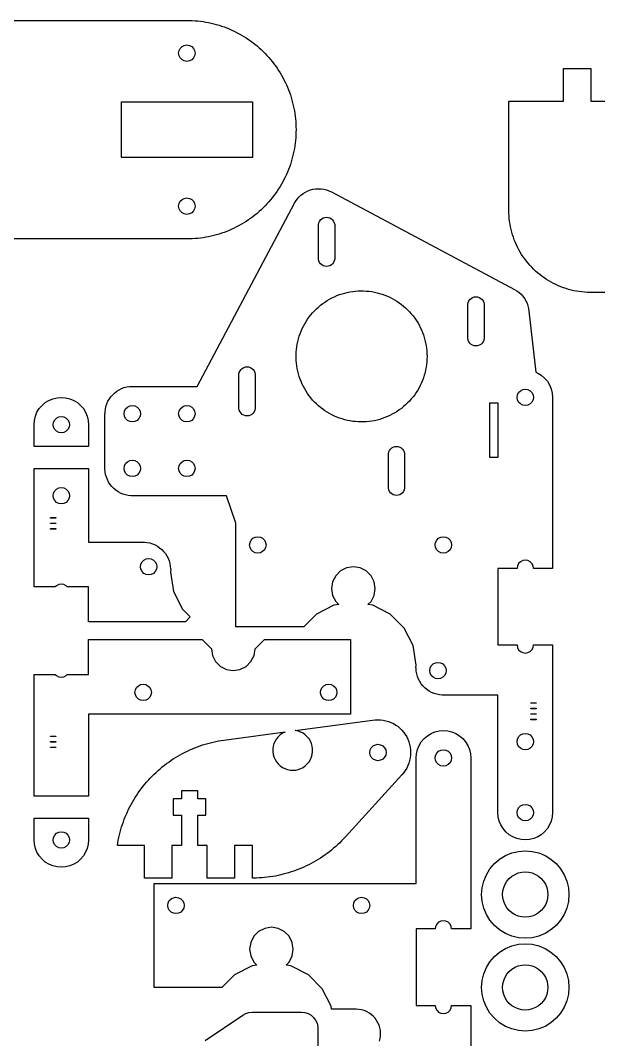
# Model space of a CAD drawing. Extents: x 0 to 1394, y 0 to 480.
# Drawn here: x 537.6 to 643.6, y 187.6 to 374.1 of the extents above; entities that cross this region are included whole.
import ezdxf

# ---------------------------------------------------------------- set-up
doc = ezdxf.new("R2010")
doc.units = 0
doc.layers.add('Layer_1', color=7, linetype='CONTINUOUS')

msp = doc.modelspace()

# ---------------------------------------------------------------- linework, layer by layer
at = {"layer": 'Layer_1', "color": 7}
for points in [[(523.141109, 374.137261), (568.141104, 374.13725), (568.640101, 374.131239), (569.13811, 374.112257), (569.636092, 374.081252), (570.132097, 374.038249), (570.628103, 373.982251), (571.122104, 373.914249), (571.614102, 373.833252), (572.104097, 373.740251), (572.591099, 373.636252), (573.076098, 373.519251), (573.558106, 373.389251), (574.036105, 373.24825), (574.511114, 373.096251), (574.981098, 372.93125), (575.448091, 372.754251), (575.910089, 372.567251), (576.367092, 372.367251), (576.819099, 372.156251), (577.265094, 371.934252), (577.706095, 371.701252), (578.141112, 371.45825), (578.57009, 371.203251), (578.992097, 370.93825), (579.407105, 370.662251), (579.816101, 370.37625), (580.217111, 370.080252), (580.611093, 369.77425), (580.997116, 369.458251), (581.375097, 369.13325), (581.744102, 368.798252), (582.106109, 368.454251), (582.458096, 368.10225), (582.802097, 367.740252), (583.137095, 367.371252), (583.462102, 366.993252), (583.778106, 366.607251), (584.084091, 366.213252), (584.380114, 365.812251), (584.66609, 365.403251), (584.942103, 364.988252), (585.20711, 364.566251), (585.462098, 364.13725), (585.705091, 363.70225), (585.938094, 363.26125), (586.16009, 362.815251), (586.371107, 362.36325), (586.57109, 361.90625), (586.75809, 361.444252), (586.9351, 360.977251), (587.100116, 360.507252), (587.252092, 360.032252), (587.39309, 359.554249), (587.52311, 359.072251), (587.640091, 358.587252), (587.74409, 358.100252), (587.837111, 357.610252), (587.918108, 357.118251), (587.986096, 356.624249), (588.042117, 356.128249), (588.085099, 355.63225), (588.116116, 355.134251), (588.135024, 354.636251), (588.141036, 354.137251), (588.135166, 353.638251), (588.1162, 353.14025), (588.085099, 352.642252), (588.042117, 352.146252), (587.986096, 351.650252), (587.918108, 351.15625), (587.837111, 350.664249), (587.74409, 350.17425), (587.640091, 349.68725), (587.52311, 349.202251), (587.39309, 348.720252), (587.252092, 348.242249), (587.100116, 347.76725), (586.9351, 347.297251), (586.75809, 346.830252), (586.57109, 346.368251), (586.371107, 345.911252), (586.16009, 345.45925), (585.938094, 345.013252), (585.705091, 344.572251), (585.462098, 344.137251), (585.20711, 343.708251), (584.942103, 343.286249), (584.66609, 342.87125), (584.380114, 342.462251), (584.084091, 342.06125), (583.778106, 341.667251), (583.462102, 341.28125), (583.137095, 340.90325), (582.802097, 340.53425), (582.458096, 340.172252), (582.106109, 339.82025), (581.744102, 339.476249), (581.375097, 339.141252), (580.997116, 338.81625), (580.611093, 338.500252), (580.217111, 338.194252), (579.816101, 337.898252), (579.407105, 337.612251), (578.992097, 337.336251), (578.57009, 337.07125), (578.141112, 336.816251), (577.706095, 336.573252), (577.265094, 336.34025), (576.819099, 336.118251), (576.367092, 335.90725), (575.910089, 335.707251), (575.448091, 335.52025), (574.981098, 335.343252), (574.511114, 335.17825), (574.036105, 335.026251), (573.558106, 334.88525), (573.076098, 334.75525), (572.591099, 334.638252), (572.104097, 334.53425), (571.614102, 334.44125), (571.122104, 334.360252), (570.628103, 334.29225), (570.132097, 334.236252), (569.636092, 334.19325), (569.13811, 334.16225), (568.640101, 334.143257), (568.141104, 334.13724), (523.141109, 334.137251)], [(566.641093, 368.137251), (566.714104, 368.60125), (566.927097, 369.019252), (567.259103, 369.35125), (567.677102, 369.564251), (568.141104, 369.637251), (568.605106, 369.564251), (569.023105, 369.35125), (569.355111, 369.019252), (569.568104, 368.60125), (569.641115, 368.137251), (569.568104, 367.673252), (569.355111, 367.25525), (569.023105, 366.923249), (568.605106, 366.710251), (568.141104, 366.637251), (567.677102, 366.710251), (567.259103, 366.923249), (566.927097, 367.25525), (566.714104, 367.673252), (566.641093, 368.137251)], [(627.141099, 339.337252), (627.141099, 359.337252), (637.141107, 359.337252), (637.141107, 365.337251), (642.141097, 365.337251), (642.141097, 359.337252), (650.641094, 359.337252)], [(556.1411, 349.039251), (556.1411, 359.23025), (580.141108, 359.23025), (580.141108, 349.039251), (556.1411, 349.039251)], [(553.141106, 292.137251), (553.141106, 302.13725), (553.146186, 302.13725), (553.155132, 302.511251), (553.217108, 303.00525), (553.328106, 303.491251), (553.48711, 303.96425), (553.692116, 304.418252), (553.941093, 304.85025), (554.232092, 305.254251), (554.562095, 305.628252), (554.927093, 305.967251), (555.324095, 306.26825), (555.750109, 306.52825), (556.199096, 306.744251), (556.667106, 306.91525), (557.150101, 307.038251), (557.643115, 307.112252), (558.141096, 307.137257), (570.035097, 307.137252), (587.870102, 340.680252), (588.058091, 341.004251), (588.345111, 341.41125), (588.671106, 341.78825), (589.033112, 342.131252), (589.42811, 342.43625), (589.850089, 342.700252), (590.297101, 342.920249), (590.764094, 343.096252), (591.245113, 343.224251), (591.737111, 343.30325), (592.235092, 343.332252), (592.733102, 343.312242), (593.227104, 343.244252), (593.711115, 343.126252), (594.181099, 342.95925), (594.63209, 342.748252), (628.184108, 324.908251), (628.612098, 324.652251), (629.013107, 324.355251), (629.382113, 324.020251), (629.715107, 323.64925), (630.010114, 323.248251), (630.264114, 322.818252), (630.473099, 322.366251), (630.636111, 321.89525), (630.752104, 321.410251), (630.819104, 320.917251), (632.072114, 309.732251), (632.411091, 309.592252), (633.080099, 309.182251), (633.677112, 308.673252), (634.186099, 308.07625), (634.596112, 307.407251), (634.896114, 306.68225), (635.079107, 305.919251), (635.141111, 305.13725), (635.141111, 273.83725), (631.641104, 273.83725), (631.568093, 274.301252), (631.3551, 274.719251), (631.023094, 275.051252), (630.605094, 275.264251), (630.141093, 275.33725), (629.677091, 275.264251), (629.259092, 275.051252), (628.927114, 274.719251), (628.714093, 274.301252), (628.64111, 273.83725), (625.141103, 273.83725), (625.141103, 259.83725), (628.64111, 259.83725), (628.714093, 259.373251), (628.927114, 258.955252), (629.259092, 258.623252), (629.677091, 258.41025), (630.141093, 258.33725), (630.605094, 258.41025), (631.023094, 258.623252), (631.3551, 258.955252), (631.568093, 259.373251), (631.641104, 259.83725), (635.141111, 259.83725), (635.141111, 229.137252), (635.079107, 228.355251), (634.896114, 227.592252), (634.596112, 226.867252), (634.186099, 226.198252), (633.677112, 225.601251), (633.080099, 225.092252), (632.411091, 224.68225), (631.68609, 224.382251), (630.923102, 224.19925), (630.141093, 224.137251), (629.359112, 224.19925), (628.596096, 224.382251), (627.871095, 224.68225), (627.202115, 225.092252), (626.605102, 225.601251), (626.096115, 226.198252), (625.686102, 226.867252), (625.3861, 227.592252), (625.203107, 228.355251), (625.141103, 229.137252), (625.141103, 250.637252), (615.141095, 250.637252), (615.141095, 250.643263), (614.89209, 250.643252), (614.396113, 250.69325), (613.907106, 250.792251), (613.43111, 250.939252), (612.972104, 251.13225), (612.534095, 251.371252), (612.122107, 251.651251), (611.740091, 251.97225), (611.392111, 252.32925), (611.081102, 252.718251), (610.8111, 253.137249), (610.583093, 253.58125), (610.401116, 254.045252), (610.266101, 254.52425), (610.180108, 255.015252), (610.143108, 255.512251), (610.146213, 255.63725)], [(566.641093, 340.13725), (566.714104, 340.601252), (566.927097, 341.019251), (567.259103, 341.351252), (567.677102, 341.564251), (568.141104, 341.63725), (568.605106, 341.564251), (569.023105, 341.351252), (569.355111, 341.019251), (569.568104, 340.601252), (569.641115, 340.13725), (569.568104, 339.673252), (569.355111, 339.25525), (569.023105, 338.923252), (568.605106, 338.71025), (568.141104, 338.637251), (567.677102, 338.71025), (567.259103, 338.923252), (566.927097, 339.25525), (566.714104, 339.673252), (566.641093, 340.13725)], [(592.241104, 336.756251), (592.3061, 337.064251), (592.4331, 337.349251), (592.617108, 337.60425), (592.850111, 337.814251), (593.122117, 337.96925), (593.420115, 338.067252), (593.732112, 338.09925), (594.044109, 338.067252), (594.342107, 337.970249), (594.614113, 337.814251), (594.847116, 337.60425), (595.031096, 337.35025), (595.159112, 337.063249), (595.224108, 336.75725), (595.224108, 336.443249)], [(627.149114, 338.838252), (627.141212, 339.337252)], [(642.016101, 324.33825), (641.518092, 324.350245), (641.02011, 324.379251), (640.523117, 324.424252), (640.029115, 324.48625), (639.536101, 324.56525), (639.047095, 324.660252), (638.561108, 324.77125), (638.078113, 324.89825), (637.601101, 325.041252), (637.128097, 325.199251), (636.661104, 325.374251), (636.200094, 325.564252), (635.745095, 325.769249), (635.298111, 325.98925), (634.858099, 326.224251), (634.426101, 326.47325), (634.003106, 326.737252), (633.588099, 327.01425), (633.184098, 327.305249), (632.789099, 327.61025), (632.404092, 327.92725), (632.030091, 328.25725), (631.667097, 328.59925), (631.316097, 328.953252), (630.977092, 329.319249), (630.650109, 329.695251), (630.336108, 330.082251), (630.03509, 330.480249), (629.747111, 330.887251), (629.473101, 331.304251), (629.21309, 331.729249), (628.968093, 332.163251), (628.737094, 332.60525), (628.520093, 333.054252), (628.319094, 333.510252), (628.13311, 333.973252), (627.962112, 334.442252), (627.807115, 334.916249), (627.668092, 335.395251), (627.5451, 335.878252), (627.43811, 336.365252), (627.348109, 336.855252), (627.273094, 337.348251), (627.216114, 337.843252), (627.174091, 338.340251), (627.148973, 338.838252)], [(592.240116, 330.442251), (592.240116, 336.443249), (592.240116, 336.756251)], [(595.225096, 336.443249), (595.225096, 330.756252)], [(595.224108, 330.756252), (595.224108, 330.44325), (595.159112, 330.13525), (595.031096, 329.85025), (594.847116, 329.595251), (594.614113, 329.38525), (594.342107, 329.230251), (594.044109, 329.132252), (593.7331, 329.100251), (593.420115, 329.132252), (593.122117, 329.229252), (592.850111, 329.38525), (592.617108, 329.595251), (592.4331, 329.849251), (592.305112, 330.136252), (592.240116, 330.442251)], [(588.144112, 312.88425), (588.16415, 313.38325), (588.2051, 313.880252), (588.267104, 314.376252), (588.351094, 314.86825), (588.454105, 315.356251), (588.57611, 315.840251), (588.720099, 316.31925), (588.883111, 316.790251), (589.066104, 317.255251), (589.267102, 317.712251), (589.488111, 318.16025), (589.727096, 318.598251), (589.984116, 319.026252), (590.258098, 319.444251), (590.550113, 319.849252), (590.858102, 320.24125), (591.183109, 320.621251), (591.522114, 320.987251), (591.87811, 321.33825), (592.247115, 321.67425), (592.629103, 321.99525), (593.025089, 322.30025), (593.433098, 322.58725), (593.853101, 322.857252), (594.283094, 323.11025), (594.724095, 323.345251), (595.174098, 323.56125), (595.633104, 323.758252), (596.09911, 323.93625), (596.573102, 324.094252), (597.053106, 324.233252), (597.538104, 324.351252), (598.027111, 324.449251), (598.520097, 324.527251), (599.016102, 324.584252), (599.515099, 324.621251), (600.013109, 324.636265), (600.513094, 324.632244), (601.012091, 324.605241), (601.508096, 324.55925), (602.003114, 324.491251), (602.495112, 324.404251), (602.982115, 324.29625), (603.464094, 324.168251), (603.941106, 324.019251), (604.412106, 323.852252), (604.875092, 323.663251), (605.329103, 323.45825), (605.775099, 323.232252), (606.211104, 322.98925), (606.635114, 322.727249), (607.050094, 322.449252), (607.452091, 322.15225), (607.842094, 321.84025), (608.218099, 321.512252), (608.580105, 321.16925), (608.927098, 320.810252), (609.260092, 320.43725), (609.576096, 320.051252), (609.877114, 319.652252), (610.160098, 319.241252), (610.426093, 318.819251), (610.675097, 318.386251), (610.904092, 317.942251), (611.116098, 317.490252), (611.308094, 317.029251), (611.482112, 316.56125), (611.634117, 316.08625), (611.768116, 315.60525), (611.881089, 315.11925), (611.975098, 314.627252), (612.047092, 314.134252), (612.099106, 313.63725), (612.130094, 313.139252), (612.141101, 312.640252), (612.131223, 312.141252)], [(619.612116, 321.88925), (619.612116, 322.20325), (619.677111, 322.510252), (619.805099, 322.795251), (619.989108, 323.05025), (620.222111, 323.260252), (620.494116, 323.41625), (620.791099, 323.51325), (621.103096, 323.54625), (621.415092, 323.51325), (621.714107, 323.41625), (621.985096, 323.260252), (622.219115, 323.05025), (622.402108, 322.79625), (622.531112, 322.50925), (622.595092, 322.20325), (622.595092, 321.88925)], [(738.765096, 102.44225), (739.244112, 102.563239), (739.657116, 102.833241), (739.96011, 103.223243), (740.121089, 103.690237), (740.121089, 103.937237), (740.141127, 103.937237), (740.141099, 324.337251), (642.141097, 324.337251), (642.141097, 324.339227), (642.016101, 324.338123)], [(619.6111, 316.203251), (619.6111, 321.88925)], [(622.596108, 321.88925), (622.596108, 316.203251)], [(622.595092, 316.203251), (622.595092, 315.889251), (622.530096, 315.582252), (622.402108, 315.296251), (622.218099, 315.042251), (621.985096, 314.832252), (621.713091, 314.676251), (621.416108, 314.578252), (621.104112, 314.546251), (620.792115, 314.578252), (620.4931, 314.676251), (620.222111, 314.832252), (619.988092, 315.042251), (619.805099, 315.296251), (619.676095, 315.582252), (619.612116, 315.889251), (619.612116, 316.203251)], [(588.143096, 312.38525), (588.143096, 312.88425)], [(612.13111, 312.141252), (612.100094, 311.642252), (612.048108, 311.146252), (611.975098, 310.65225), (611.883093, 310.161251), (611.770091, 309.675251), (611.636092, 309.193252), (611.4831, 308.719251), (611.311113, 308.250251), (611.118102, 307.78925), (610.907112, 307.336252), (610.677101, 306.893251), (610.429112, 306.460251), (610.16309, 306.03825), (609.880106, 305.626251), (609.580103, 305.227251), (609.264099, 304.84125), (608.931105, 304.468251), (608.584113, 304.110252), (608.222106, 303.766251), (607.846102, 303.43725), (607.457115, 303.125251), (607.055089, 302.829251), (606.641098, 302.550251), (606.215111, 302.28825), (605.780094, 302.044252), (605.334098, 301.819251), (604.880116, 301.612252), (604.416114, 301.42425), (603.947117, 301.256251), (603.470105, 301.108251), (602.98711, 300.97925), (602.500107, 300.871252), (602.009097, 300.784252), (601.514108, 300.71625), (601.017114, 300.669252), (600.518117, 300.643259), (600.019092, 300.638255), (599.520095, 300.653238), (599.022114, 300.68925), (598.526108, 300.747249), (598.032106, 300.824251), (597.5431, 300.921251), (597.058101, 301.04025), (596.578097, 301.178251), (596.104105, 301.33625), (595.6381, 301.51425), (595.179094, 301.710251), (594.72909, 301.927252), (594.28809, 302.16225), (593.857108, 302.414251), (593.438093, 302.684251), (593.030112, 302.971251), (592.63311, 303.276251), (592.251094, 303.596252), (591.881101, 303.932251), (591.52711, 304.283251), (591.187117, 304.649251), (590.86211, 305.02825), (590.553104, 305.42125), (590.261089, 305.82625), (589.986092, 306.243251), (589.7291, 306.671252), (589.490114, 307.109249), (589.270094, 307.557252), (589.067092, 308.014251), (588.885115, 308.47825), (588.721115, 308.95025), (588.578113, 309.42825), (588.454105, 309.91125), (588.351094, 310.400251), (588.268092, 310.893251), (588.206116, 311.388252), (588.164093, 311.88625), (588.143209, 312.38525)], [(577.687101, 309.07125), (577.687101, 309.38525), (577.752097, 309.692252), (577.880113, 309.97825), (578.064094, 310.23225), (578.297096, 310.442252), (578.569102, 310.59825), (578.866113, 310.696252), (579.17811, 310.72825), (579.490106, 310.696252), (579.789092, 310.59825), (580.06011, 310.442252), (580.294101, 310.23225), (580.477094, 309.97825), (580.606098, 309.692252), (580.670106, 309.38525), (580.670106, 309.07125)], [(577.686114, 303.385251), (577.686114, 309.07125)], [(580.671093, 309.07125), (580.671093, 303.385251)], [(628.64111, 305.13725), (628.714093, 305.601251), (628.927114, 306.019251), (629.259092, 306.351251), (629.677091, 306.56425), (630.141093, 306.63725), (630.605094, 306.56425), (631.023094, 306.351251), (631.3551, 306.019251), (631.568093, 305.601251), (631.641104, 305.13725), (631.568093, 304.673251), (631.3551, 304.255252), (631.023094, 303.923251), (630.605094, 303.71025), (630.141093, 303.63725), (629.677091, 303.71025), (629.259092, 303.923251), (628.927114, 304.255252), (628.714093, 304.673251), (628.64111, 305.13725)], [(540.141104, 296.137251), (540.141104, 300.137251), (540.203108, 300.91925), (540.386101, 301.682252), (540.686103, 302.407249), (541.096115, 303.076252), (541.605103, 303.67325), (542.202116, 304.182249), (542.871096, 304.592251), (543.596096, 304.89225), (544.359112, 305.075251), (545.141094, 305.13725), (545.923103, 305.075251), (546.686091, 304.89225), (547.411092, 304.592251), (548.080099, 304.182249), (548.677112, 303.67325), (549.1861, 303.076252), (549.596112, 302.407249), (549.896115, 301.682252), (550.079108, 300.91925), (550.141112, 300.137251), (550.141112, 296.137251), (540.141104, 296.137251)], [(623.641092, 294.137252), (623.641092, 304.137252), (625.141103, 304.137252), (625.141103, 294.137252), (623.641092, 294.137252)], [(556.641113, 302.13725), (556.714096, 302.601252), (556.927117, 303.019251), (557.259095, 303.351252), (557.677094, 303.56425), (558.141096, 303.63725), (558.605097, 303.56425), (559.023097, 303.351252), (559.355103, 303.019251), (559.568096, 302.601252), (559.641107, 302.13725), (559.568096, 301.673252), (559.355103, 301.255252), (559.023097, 300.923252), (558.605097, 300.71025), (558.141096, 300.63725), (557.677094, 300.71025), (557.259095, 300.923252), (556.927117, 301.255252), (556.714096, 301.673252), (556.641113, 302.13725)], [(566.641093, 302.13725), (566.714104, 302.601252), (566.927097, 303.019251), (567.259103, 303.351252), (567.677102, 303.56425), (568.141104, 303.63725), (568.605106, 303.56425), (569.023105, 303.351252), (569.355111, 303.019251), (569.568104, 302.601252), (569.641115, 302.13725), (569.568104, 301.673252), (569.355111, 301.255252), (569.023105, 300.923252), (568.605106, 300.71025), (568.141104, 300.63725), (567.677102, 300.71025), (567.259103, 300.923252), (566.927097, 301.255252), (566.714104, 301.673252), (566.641093, 302.13725)], [(580.670106, 303.385251), (580.670106, 303.071251), (580.60511, 302.764252), (580.477094, 302.47925), (580.293113, 302.224251), (580.06011, 302.014252), (579.788105, 301.858251), (579.491094, 301.761251), (579.179097, 301.728251), (578.867101, 301.761251), (578.568114, 301.858251), (578.297096, 302.014252), (578.063106, 302.224251), (577.880113, 302.478251), (577.751109, 302.765251), (577.687101, 303.071251), (577.687101, 303.385251)], [(543.641111, 300.137251), (543.714093, 300.60125), (543.927115, 301.019252), (544.259093, 301.35125), (544.677092, 301.564252), (545.141094, 301.637251), (545.605095, 301.564252), (546.023094, 301.35125), (546.355101, 301.019252), (546.568094, 300.60125), (546.641105, 300.137251), (546.568094, 299.67325), (546.355101, 299.255251), (546.023094, 298.92325), (545.605095, 298.710251), (545.141094, 298.637252), (544.677092, 298.710251), (544.259093, 298.92325), (543.927115, 299.255251), (543.714093, 299.67325), (543.641111, 300.137251)], [(605.058113, 294.518252), (605.058113, 294.831251), (605.123109, 295.139251), (605.251097, 295.42425), (605.435106, 295.679249), (605.668108, 295.889251), (605.940114, 296.04425), (606.238112, 296.142252), (606.549093, 296.17425), (606.862106, 296.142252), (607.160104, 296.045252), (607.43211, 295.889251), (607.665113, 295.679249), (607.849093, 295.425249), (607.977109, 295.138252), (608.042105, 294.83225), (608.042105, 288.831251), (608.042105, 288.51825)], [(556.641113, 292.137251), (556.714096, 292.601252), (556.927117, 293.019251), (557.259095, 293.351252), (557.677094, 293.564251), (558.141096, 293.63725), (558.605097, 293.564251), (559.023097, 293.351252), (559.355103, 293.019251), (559.568096, 292.601252), (559.641107, 292.137251), (559.568096, 291.673252), (559.355103, 291.25525), (559.023097, 290.923252), (558.605097, 290.71025), (558.141096, 290.637251), (557.677094, 290.71025), (557.259095, 290.923252), (556.927117, 291.25525), (556.714096, 291.673252), (556.641113, 292.137251)], [(566.641093, 292.137251), (566.714104, 292.601252), (566.927097, 293.019251), (567.259103, 293.351252), (567.677102, 293.564251), (568.141104, 293.63725), (568.605106, 293.564251), (569.023105, 293.351252), (569.355111, 293.019251), (569.568104, 292.601252), (569.641115, 292.137251), (569.568104, 291.673252), (569.355111, 291.25525), (569.023105, 290.923252), (568.605106, 290.71025), (568.141104, 290.637251), (567.677102, 290.71025), (567.259103, 290.923252), (566.927097, 291.25525), (566.714104, 291.673252), (566.641093, 292.137251)], [(605.057097, 288.831251), (605.057097, 294.518252)], [(540.141104, 270.437252), (540.141104, 292.137251), (550.141112, 292.137251), (550.141112, 278.637252), (560.141092, 278.637252), (560.141092, 278.631241), (560.390096, 278.631252), (560.886102, 278.581251), (561.375108, 278.48225), (561.851104, 278.335252), (562.310111, 278.142251), (562.748091, 277.903251), (563.160108, 277.62325), (563.542095, 277.302251), (563.890104, 276.945251), (564.201112, 276.55625), (564.471114, 276.137251), (564.699094, 275.693251), (564.881099, 275.229252), (565.016114, 274.750251), (565.102107, 274.259252), (565.139106, 273.76225), (565.136002, 273.637251)], [(553.146101, 292.137251), (553.141021, 292.137251)], [(610.1461, 255.63725), (610.062111, 255.63725), (610.141105, 256.137252), (609.5781, 259.691251), (607.945105, 262.89725), (605.401098, 265.441249), (602.19511, 267.074252), (601.30611, 267.21525), (601.877102, 267.786251), (602.445102, 268.901251), (602.641106, 270.137252), (602.445102, 271.37325), (601.877102, 272.488251), (600.992109, 273.373252), (599.877106, 273.941252), (598.641114, 274.13725), (597.405093, 273.941252), (596.29009, 273.373252), (595.405097, 272.488251), (594.837097, 271.37325), (594.641093, 270.137252), (594.837097, 268.901251), (595.405097, 267.786251), (595.976089, 267.21525), (595.087089, 267.074252), (591.881101, 265.441249), (589.577095, 263.137252), (577.141114, 263.137252), (577.141114, 282.137251), (575.375109, 287.137252), (558.141096, 287.137252), (558.141096, 287.143263), (557.892091, 287.143252), (557.396114, 287.193251), (556.907107, 287.292251), (556.431111, 287.439252), (555.972105, 287.63225), (555.534096, 287.87125), (555.122108, 288.151251), (554.740092, 288.472251), (554.392112, 288.82925), (554.081103, 289.218251), (553.811101, 289.63725), (553.583094, 290.08125), (553.401117, 290.545252), (553.266102, 291.024251), (553.180109, 291.51525), (553.14311, 292.012251), (553.146214, 292.137251)], [(543.641111, 287.137252), (543.714093, 287.601251), (543.927115, 288.01925), (544.259093, 288.351251), (544.677092, 288.564252), (545.141094, 288.637252), (545.605095, 288.564252), (546.023094, 288.351251), (546.355101, 288.01925), (546.568094, 287.601251), (546.641105, 287.137252), (546.568094, 286.67325), (546.355101, 286.255251), (546.023094, 285.923251), (545.605095, 285.710252), (545.141094, 285.637252), (544.677092, 285.710252), (544.259093, 285.923251), (543.927115, 286.255251), (543.714093, 286.67325), (543.641111, 287.137252)], [(608.041089, 288.51825), (607.976093, 288.21025), (607.849093, 287.92525), (607.665113, 287.670251), (607.43211, 287.46025), (607.160104, 287.30525), (606.862106, 287.207252), (606.550109, 287.17525), (606.238112, 287.207252), (605.940114, 287.304251), (605.668108, 287.46025), (605.435106, 287.670251), (605.251097, 287.924251), (605.123109, 288.211252), (605.058113, 288.517251), (605.058113, 288.831251)], [(543.141098, 283.037252), (543.141098, 283.137252), (544.141096, 283.137252), (544.141096, 283.037252), (543.141098, 283.037252)], [(543.141098, 282.037251), (543.141098, 282.137251), (544.141096, 282.137251), (544.141096, 282.037251), (543.141098, 282.037251)], [(543.141098, 281.03725), (543.141098, 281.13725), (544.141096, 281.13725), (544.141096, 281.03725), (543.141098, 281.03725)], [(579.641095, 278.13725), (579.714106, 278.601252), (579.927099, 279.019251), (580.259105, 279.351252), (580.677105, 279.564251), (581.141106, 279.63725), (581.605108, 279.564251), (582.023107, 279.351252), (582.355113, 279.019251), (582.568106, 278.601252), (582.641089, 278.13725), (582.568106, 277.673252), (582.355113, 277.255249), (582.023107, 276.923252), (581.605108, 276.71025), (581.141106, 276.63725), (580.677105, 276.71025), (580.259105, 276.923252), (579.927099, 277.255249), (579.714106, 277.673252), (579.641095, 278.13725)], [(613.641112, 278.13725), (613.714094, 278.601252), (613.927116, 279.019251), (614.259094, 279.351252), (614.677093, 279.564251), (615.141095, 279.63725), (615.605096, 279.564251), (616.023096, 279.351252), (616.355102, 279.019251), (616.568095, 278.601252), (616.641106, 278.13725), (616.568095, 277.673252), (616.355102, 277.255249), (616.023096, 276.923252), (615.605096, 276.71025), (615.141095, 276.63725), (614.677093, 276.71025), (614.259094, 276.923252), (613.927116, 277.255249), (613.714094, 277.673252), (613.641112, 278.13725)], [(559.641107, 274.13725), (559.71409, 274.601251), (559.927111, 275.019251), (560.259117, 275.351251), (560.677116, 275.56425), (561.14109, 275.63725), (561.605091, 275.56425), (562.023091, 275.351251), (562.355097, 275.019251), (562.56809, 274.601251), (562.641101, 274.13725), (562.56809, 273.673251), (562.355097, 273.255252), (562.023091, 272.923251), (561.605091, 272.71025), (561.14109, 272.63725), (560.677116, 272.71025), (560.259117, 272.923251), (559.927111, 273.255252), (559.71409, 273.673251), (559.641107, 274.13725)], [(565.136115, 273.637251), (565.220104, 273.637251), (565.14111, 273.137252), (565.704115, 269.58325), (567.337109, 266.377251), (568.770093, 264.94425), (567.863115, 264.03725), (550.141112, 264.03725), (550.141112, 270.437252), (546.237104, 270.437252), (546.023094, 270.651252), (545.605095, 270.864251), (545.141094, 270.937251), (544.677092, 270.864251), (544.259093, 270.651252), (544.045112, 270.437252), (540.141104, 270.437252)], [(540.141104, 232.137252), (540.141104, 254.43725), (544.045112, 254.43725), (544.259093, 254.223252), (544.677092, 254.01025), (545.141094, 253.937251), (545.605095, 254.01025), (546.023094, 254.223252), (546.237104, 254.43725), (550.141112, 254.43725), (550.141112, 260.837251), (570.941115, 260.837251), (572.641109, 259.137252), (572.837112, 257.901251), (573.405113, 256.78625), (574.290105, 255.901252), (575.405109, 255.333252), (576.641101, 255.137251), (577.877093, 255.333252), (578.992097, 255.901252), (579.877089, 256.78625), (580.44509, 257.901251), (580.641093, 259.137252), (582.341115, 260.837251), (598.1411, 260.837251), (598.1411, 247.13725), (550.141112, 247.13725), (550.141112, 232.137252), (540.141104, 232.137252)], [(612.641114, 255.137251), (612.714096, 255.60125), (612.92709, 256.019252), (613.259096, 256.35125), (613.677095, 256.564251), (614.141097, 256.637251), (614.605098, 256.564251), (615.023098, 256.35125), (615.355104, 256.019252), (615.568097, 255.60125), (615.641108, 255.137251), (615.568097, 254.67325), (615.355104, 254.25525), (615.023098, 253.92325), (614.605098, 253.710251), (614.141097, 253.637251), (613.677095, 253.710251), (613.259096, 253.92325), (612.92709, 254.25525), (612.714096, 254.67325), (612.641114, 255.137251)], [(558.641109, 251.137251), (558.714092, 251.601252), (558.927113, 252.019252), (559.259091, 252.351252), (559.67709, 252.564251), (560.141092, 252.63725), (560.605093, 252.564251), (561.023093, 252.351252), (561.355099, 252.019252), (561.568092, 251.601252), (561.641103, 251.137251), (561.568092, 250.673252), (561.355099, 250.25525), (561.023093, 249.923252), (560.605093, 249.71025), (560.141092, 249.637251), (559.67709, 249.71025), (559.259091, 249.923252), (558.927113, 250.25525), (558.714092, 250.673252), (558.641109, 251.137251)], [(592.641097, 251.137251), (592.714108, 251.601252), (592.927101, 252.019252), (593.259108, 252.351252), (593.677107, 252.564251), (594.141108, 252.63725), (594.60511, 252.564251), (595.023109, 252.351252), (595.355116, 252.019252), (595.568109, 251.601252), (595.641091, 251.137251), (595.568109, 250.673252), (595.355116, 250.25525), (595.023109, 249.923252), (594.60511, 249.71025), (594.141108, 249.637251), (593.677107, 249.71025), (593.259108, 249.923252), (592.927101, 250.25525), (592.714108, 250.673252), (592.641097, 251.137251)], [(631.141091, 249.137252), (631.141091, 249.237252), (632.141117, 249.237252), (632.141117, 249.137252), (631.141091, 249.137252)], [(631.141091, 248.137251), (631.141091, 248.237251), (632.141117, 248.237251), (632.141117, 248.137251), (631.141091, 248.137251)], [(631.141091, 247.13725), (631.141091, 247.23725), (632.141117, 247.23725), (632.141117, 247.13725), (631.141091, 247.13725)], [(555.4091, 223.13725), (555.48609, 223.604252), (555.577107, 224.094252), (555.679102, 224.581252), (555.791116, 225.067252), (555.914108, 225.55025), (556.047092, 226.030251), (556.19111, 226.507252), (556.34509, 226.981252), (556.509089, 227.451251), (556.684095, 227.91825), (556.868104, 228.381252), (557.062104, 228.84025), (557.26711, 229.29425), (557.481091, 229.74425), (557.705091, 230.190252), (557.938093, 230.63025), (558.181115, 231.065251), (558.433111, 231.49525), (558.695098, 231.919252), (558.9651, 232.337252), (559.245093, 232.75025), (559.534116, 233.156252), (559.831099, 233.556251), (560.137112, 233.949251), (560.451113, 234.336251), (560.774116, 234.716249), (561.10409, 235.089251), (561.443096, 235.454252), (561.790116, 235.812251), (562.144108, 236.163251), (562.506114, 236.50525), (562.875091, 236.840251), (563.251096, 237.167251), (563.6341, 237.48525), (564.024103, 237.795252), (564.421105, 238.097252), (564.82409, 238.390252), (565.234102, 238.67425), (565.64911, 238.94925), (566.070101, 239.21525), (566.497103, 239.47225), (566.930117, 239.72025), (567.368097, 239.958251), (567.810114, 240.186252), (568.258113, 240.405251), (568.710092, 240.61525), (569.167095, 240.81425), (569.628105, 241.003252), (570.093094, 241.18325), (570.561103, 241.352251), (571.034108, 241.511252), (571.509116, 241.660251), (571.988103, 241.799251), (572.469095, 241.92725), (572.954094, 242.044251), (573.440108, 242.152252), (573.929115, 242.24825), (574.420097, 242.334251), (574.913111, 242.409252), (586.175104, 243.916251), (586.087107, 243.885252), (585.645091, 243.656251), (585.238098, 243.368251), (584.8731, 243.02825), (584.5591, 242.642252), (584.300104, 242.216251), (584.102097, 241.759252), (583.96711, 241.28025), (583.900111, 240.786251), (583.900111, 240.28825), (583.96711, 239.794251), (584.102097, 239.31525), (584.300104, 238.85825), (584.5591, 238.43225), (584.8731, 238.046252), (585.238098, 237.70625), (585.645091, 237.418251), (586.087107, 237.18925), (586.556104, 237.022251), (587.044094, 236.921252), (587.541116, 236.887252), (588.038109, 236.921252), (588.5261, 237.022251), (588.995097, 237.18925), (589.437113, 237.418251), (589.844106, 237.70625), (590.209104, 238.046252), (590.523104, 238.43225), (590.7821, 238.85825), (590.980107, 239.31525), (591.115094, 239.794251), (591.182093, 240.28825), (591.182093, 240.786251), (591.115094, 241.28025), (590.980107, 241.759252), (590.7821, 242.216251), (590.523104, 242.642252), (590.209104, 243.02825), (589.844106, 243.368251), (589.437113, 243.656251), (588.995097, 243.885252), (588.5261, 244.052251), (588.038109, 244.15325), (587.975089, 244.157257), (602.153115, 246.05525), (602.646101, 246.117251), (603.14109, 246.137261), (603.636108, 246.117243), (604.129094, 246.05525), (604.614093, 245.953252), (605.089101, 245.812251), (605.551099, 245.632252), (605.997095, 245.41425), (606.423109, 245.16025), (606.826094, 244.87225), (607.20509, 244.551251), (607.555102, 244.20125), (607.876102, 243.822251), (608.16411, 243.419252), (608.41811, 242.993251), (608.636098, 242.54725), (608.8161, 242.085252), (608.957098, 241.61025), (609.059093, 241.125251), (609.121097, 240.632251), (609.141135, 240.13725), (609.121069, 239.642252), (609.059093, 239.149252), (608.957098, 238.66425), (608.8161, 238.189251), (608.636098, 237.72725), (608.41811, 237.281252), (608.16411, 236.855251), (607.876102, 236.452252), (607.555102, 236.07325), (597.178102, 224.68525), (596.839096, 224.320252), (596.492104, 223.962251), (596.138113, 223.611251), (595.776106, 223.269251), (595.407101, 222.934251), (595.031096, 222.607251), (594.648092, 222.289251), (594.25809, 221.97925), (593.861116, 221.67725), (593.458102, 221.384252), (593.04809, 221.100252), (592.63311, 220.825252), (592.212091, 220.559252), (591.785089, 220.302252), (591.352104, 220.054252), (590.914095, 219.816251), (590.472107, 219.588252), (590.024107, 219.369251), (589.5721, 219.159252), (589.115098, 218.960251), (588.654116, 218.77125), (588.189098, 218.591251), (587.721089, 218.422251), (587.248113, 218.26325), (586.773105, 218.114251), (586.294117, 217.975251), (585.813098, 217.847251), (585.328099, 217.730251), (584.842112, 217.62225), (584.353106, 217.526252), (583.862095, 217.44025), (583.36911, 217.36525), (582.875108, 217.300251), (582.38009, 217.246251), (581.883097, 217.203251), (581.386103, 217.17125), (580.888094, 217.149237), (580.390113, 217.138244), (580.141108, 217.137121)], [(631.141091, 246.137252), (631.141091, 246.237252), (632.141117, 246.237252), (632.141117, 246.137252), (631.141091, 246.137252)], [(543.141098, 243.03725), (543.141098, 243.13725), (544.141096, 243.13725), (544.141096, 243.03725), (543.141098, 243.03725)], [(562.141116, 197.137251), (562.141116, 216.13725), (610.141105, 216.13725), (610.141105, 239.137252), (610.203109, 239.91925), (610.386102, 240.682252), (610.686104, 241.40725), (611.096116, 242.076252), (611.605104, 242.673251), (612.202117, 243.18225), (612.871097, 243.592251), (613.596097, 243.892251), (614.359113, 244.075252), (615.141095, 244.137251), (615.923104, 244.075252), (616.686092, 243.892251), (617.411093, 243.592251), (618.0801, 243.18225), (618.677113, 242.673251), (619.186101, 242.076252), (619.596114, 241.40725), (619.896116, 240.682252), (620.079109, 239.91925), (620.141113, 239.137252), (620.141113, 207.83725), (616.641106, 207.83725), (616.568095, 208.301251), (616.355102, 208.719251), (616.023096, 209.051251), (615.605096, 209.26425), (615.141095, 209.33725), (614.677093, 209.26425), (614.259094, 209.051251), (613.927116, 208.719251), (613.714094, 208.301251), (613.641112, 207.83725), (610.141105, 207.83725), (610.141105, 193.837252), (613.641112, 193.837252), (613.714094, 193.373262), (613.927116, 192.955263), (614.259094, 192.623257), (614.677093, 192.410263), (615.141095, 192.337253), (615.605096, 192.410263), (616.023096, 192.623257), (616.355102, 192.955263), (616.568095, 193.373262), (616.641106, 193.837252), (620.141113, 193.837252), (620.141113, 163.137243)], [(628.64111, 242.137252), (628.714093, 242.60125), (628.927114, 243.01925), (629.259092, 243.35125), (629.677091, 243.564252), (630.141093, 243.637252), (630.605094, 243.564252), (631.023094, 243.35125), (631.3551, 243.01925), (631.568093, 242.60125), (631.641104, 242.137252), (631.568093, 241.67325), (631.3551, 241.255251), (631.023094, 240.92325), (630.605094, 240.710252), (630.141093, 240.637252), (629.677091, 240.710252), (629.259092, 240.92325), (628.927114, 241.255251), (628.714093, 241.67325), (628.64111, 242.137252)], [(543.141098, 242.037252), (543.141098, 242.137252), (544.141096, 242.137252), (544.141096, 242.037252), (543.141098, 242.037252)], [(543.141098, 241.037251), (543.141098, 241.137251), (544.141096, 241.137251), (544.141096, 241.037251), (543.141098, 241.037251)], [(601.641108, 240.13725), (601.71409, 240.601252), (601.927112, 241.019251), (602.25909, 241.351252), (602.677117, 241.56425), (603.14109, 241.63725), (603.605092, 241.56425), (604.023091, 241.351252), (604.355098, 241.019251), (604.568091, 240.601252), (604.641102, 240.13725), (604.568091, 239.673251), (604.355098, 239.255252), (604.023091, 238.923251), (603.605092, 238.71025), (603.14109, 238.63725), (602.677117, 238.71025), (602.25909, 238.923251), (601.927112, 239.255252), (601.71409, 239.673251), (601.641108, 240.13725)], [(613.641112, 239.137252), (613.714094, 239.601251), (613.927116, 240.01925), (614.259094, 240.351251), (614.677093, 240.564252), (615.141095, 240.637252), (615.605096, 240.564252), (616.023096, 240.351251), (616.355102, 240.01925), (616.568095, 239.601251), (616.641106, 239.137252), (616.568095, 238.673251), (616.355102, 238.255251), (616.023096, 237.923251), (615.605096, 237.710252), (615.141095, 237.637252), (614.677093, 237.710252), (614.259094, 237.923251), (613.927116, 238.255251), (613.714094, 238.673251), (613.641112, 239.137252)], [(580.141108, 217.137251), (580.141108, 223.13725), (576.891094, 223.13725), (576.891094, 217.137251), (571.891104, 217.137251), (571.891104, 223.13725), (570.1411, 223.13725), (570.1411, 228.637251), (571.641111, 228.637251), (571.641111, 231.63725), (570.1411, 231.63725), (570.1411, 233.13725), (567.141106, 233.13725), (567.141106, 231.63725), (565.641095, 231.63725), (565.641095, 228.637251), (567.141106, 228.637251), (567.141106, 223.13725), (565.391102, 223.13725), (565.391102, 217.137251), (560.391112, 217.137251), (560.391112, 223.13725), (555.4091, 223.13725)], [(628.64111, 229.137252), (628.714093, 229.601251), (628.927114, 230.01925), (629.259092, 230.351251), (629.677091, 230.56425), (630.141093, 230.637252), (630.605094, 230.56425), (631.023094, 230.351251), (631.3551, 230.01925), (631.568093, 229.601251), (631.641104, 229.137252), (631.568093, 228.673251), (631.3551, 228.255251), (631.023094, 227.923251), (630.605094, 227.710252), (630.141093, 227.63725), (629.677091, 227.710252), (629.259092, 227.923251), (628.927114, 228.255251), (628.714093, 228.673251), (628.64111, 229.137252)], [(540.141104, 224.137251), (540.141104, 228.137252), (550.141112, 228.137252), (550.141112, 224.137251), (550.079108, 223.35525), (549.896115, 222.592251), (549.596112, 221.86725), (549.1861, 221.198251), (548.677112, 220.601252), (548.080099, 220.09225), (547.411092, 219.682252), (546.686091, 219.38225), (545.923103, 219.199251), (545.141094, 219.13725), (544.359112, 219.199251), (543.596096, 219.38225), (542.871096, 219.682252), (542.202116, 220.09225), (541.605103, 220.601252), (541.096115, 221.198251), (540.686103, 221.86725), (540.386101, 222.592251), (540.203108, 223.35525), (540.141104, 224.137251)], [(543.641111, 224.137251), (543.714093, 224.60125), (543.927115, 225.019252), (544.259093, 225.35125), (544.677092, 225.564251), (545.141094, 225.637251), (545.605095, 225.564251), (546.023094, 225.35125), (546.355101, 225.019252), (546.568094, 224.60125), (546.641105, 224.137251), (546.568094, 223.673252), (546.355101, 223.25525), (546.023094, 222.923252), (545.605095, 222.710251), (545.141094, 222.637251), (544.677092, 222.710251), (544.259093, 222.923252), (543.927115, 223.25525), (543.714093, 223.673252), (543.641111, 224.137251)], [(622.141109, 214.137251), (622.239096, 215.388252), (622.533116, 216.60925), (623.013091, 217.769251), (623.669116, 218.839251), (624.48409, 219.794252), (625.439101, 220.60925), (626.50909, 221.26525), (627.669108, 221.745251), (628.890115, 222.039251), (630.141093, 222.137252), (631.392099, 222.039251), (632.613106, 221.745251), (633.773095, 221.26525), (634.843113, 220.60925), (635.798096, 219.794252), (636.613098, 218.839251), (637.269095, 217.769251), (637.749098, 216.60925), (638.043089, 215.388252), (638.141105, 214.137251), (638.043089, 212.88625), (637.749098, 211.66525), (637.269095, 210.505252), (636.613098, 209.435251), (635.798096, 208.480251), (634.843113, 207.665252), (633.773095, 207.009252), (632.613106, 206.529251), (631.392099, 206.235252), (630.141093, 206.13725), (628.890115, 206.235252), (627.669108, 206.529251), (626.50909, 207.009252), (625.439101, 207.665252), (624.48409, 208.480251), (623.669116, 209.435251), (623.013091, 210.505252), (622.533116, 211.66525), (622.239096, 212.88625), (622.141109, 214.137251)], [(625.9911, 214.137251), (626.042097, 214.786252), (626.194102, 215.419251), (626.443107, 216.021251), (626.784116, 216.57625), (627.207111, 217.07125), (627.7021, 217.494251), (628.25709, 217.835251), (628.859098, 218.08425), (629.492095, 218.23625), (630.141093, 218.28725), (630.790091, 218.23625), (631.423116, 218.08425), (632.025096, 217.835251), (632.580114, 217.494251), (633.075103, 217.07125), (633.498098, 216.57625), (633.839107, 216.021251), (634.088112, 215.419251), (634.240117, 214.786252), (634.291114, 214.137251), (634.240117, 213.48825), (634.088112, 212.855251), (633.839107, 212.253251), (633.498098, 211.69825), (633.075103, 211.203252), (632.580114, 210.780252), (632.025096, 210.439251), (631.423116, 210.190249), (630.790091, 210.03825), (630.141093, 209.98725), (629.492095, 210.03825), (628.859098, 210.190249), (628.25709, 210.439251), (627.7021, 210.780252), (627.207111, 211.203252), (626.784116, 211.69825), (626.443107, 212.253251), (626.194102, 212.855251), (626.042097, 213.48825), (625.9911, 214.137251)], [(564.641097, 212.13725), (564.714108, 212.601251), (564.927101, 213.019251), (565.259107, 213.351251), (565.677106, 213.56425), (566.141108, 213.637252), (566.60511, 213.56425), (567.023109, 213.351251), (567.355115, 213.019251), (567.568108, 212.601251), (567.641091, 212.13725), (567.568108, 211.673251), (567.355115, 211.255252), (567.023109, 210.923251), (566.60511, 210.710252), (566.141108, 210.63725), (565.677106, 210.710252), (565.259107, 210.923251), (564.927101, 211.255252), (564.714108, 211.673251), (564.641097, 212.13725)], [(598.641114, 212.13725), (598.714096, 212.601251), (598.927089, 213.019251), (599.259096, 213.351251), (599.677095, 213.56425), (600.141096, 213.637252), (600.605098, 213.56425), (601.023097, 213.351251), (601.355104, 213.019251), (601.568097, 212.601251), (601.641108, 212.13725), (601.568097, 211.673251), (601.355104, 211.255252), (601.023097, 210.923251), (600.605098, 210.710252), (600.141096, 210.63725), (599.677095, 210.710252), (599.259096, 210.923251), (598.927089, 211.255252), (598.714096, 211.673251), (598.641114, 212.13725)], [(599.141098, 193.13724), (594.666098, 193.13724), (594.578101, 193.69125), (592.945107, 196.89725), (590.4011, 199.441252), (587.195112, 201.074251), (586.306112, 201.21525), (586.877104, 201.78625), (587.445104, 202.901251), (587.641107, 204.137252), (587.445104, 205.373249), (586.877104, 206.48825), (585.992111, 207.373251), (584.877108, 207.941251), (583.641115, 208.137252), (582.405095, 207.941251), (581.290091, 207.373251), (580.405099, 206.48825), (579.837098, 205.373249), (579.641095, 204.137252), (579.837098, 202.901251), (580.405099, 201.78625), (580.976091, 201.21525), (580.087091, 201.074251), (576.881103, 199.441252), (574.577097, 197.137251), (562.141116, 197.137251)], [(622.141109, 197.137251), (622.239096, 198.388249), (622.533116, 199.60925), (623.013091, 200.769251), (623.669116, 201.839251), (624.48409, 202.794252), (625.439101, 203.60925), (626.50909, 204.265251), (627.669108, 204.745251), (628.890115, 205.039251), (630.141093, 205.137252), (631.392099, 205.039251), (632.613106, 204.745251), (633.773095, 204.265251), (634.843113, 203.60925), (635.798096, 202.794252), (636.613098, 201.839251), (637.269095, 200.769251), (637.749098, 199.60925), (638.043089, 198.388249), (638.141105, 197.137251), (638.043089, 195.886251), (637.749098, 194.66525), (637.269095, 193.505252), (636.613098, 192.43524), (635.798096, 191.480257), (634.843113, 190.665255), (633.773095, 190.009258), (632.613106, 189.529254), (631.392099, 189.235263), (630.141093, 189.137248), (628.890115, 189.235263), (627.669108, 189.529254), (626.50909, 190.009258), (625.439101, 190.665255), (624.48409, 191.480257), (623.669116, 192.43524), (623.013091, 193.505252), (622.533116, 194.66525), (622.239096, 195.886251), (622.141109, 197.137251)], [(625.9911, 197.137251), (626.042097, 197.78625), (626.194102, 198.419252), (626.443107, 199.021251), (626.784116, 199.57625), (627.207111, 200.071251), (627.7021, 200.494251), (628.25709, 200.835252), (628.859098, 201.084251), (629.492095, 201.23625), (630.141093, 201.28725), (630.790091, 201.23625), (631.423116, 201.084251), (632.025096, 200.835252), (632.580114, 200.494251), (633.075103, 200.071251), (633.498098, 199.57625), (633.839107, 199.021251), (634.088112, 198.419252), (634.240117, 197.78625), (634.291114, 197.137251), (634.240117, 196.48825), (634.088112, 195.855251), (633.839107, 195.253252), (633.498098, 194.69825), (633.075103, 194.203252), (632.580114, 193.780252), (632.025096, 193.439251), (631.423116, 193.190241), (630.790091, 193.038236), (630.141093, 192.987239), (629.492095, 193.038236), (628.859098, 193.190241), (628.25709, 193.439251), (627.7021, 193.780252), (627.207111, 194.203252), (626.784116, 194.69825), (626.443107, 195.253252), (626.194102, 195.855251), (626.042097, 196.48825), (625.9911, 197.137251)], [(571.481091, 187.429239), (578.378094, 192.064259), (578.92109, 192.378259), (579.517115, 192.571243), (580.141108, 192.637255), (589.14109, 192.637255), (589.765112, 192.571243), (590.361109, 192.378259), (590.904104, 192.064259), (591.37011, 191.644256), (591.739115, 191.137244), (591.994103, 190.564248), (592.12511, 189.951261), (592.141197, 189.637261), (592.141112, 184.637243)], [(603.6391, 188.761243), (603.598093, 189.255245), (603.503097, 189.742247), (603.3551, 190.215252), (603.156105, 190.669263), (602.908116, 191.098241), (602.615113, 191.498262), (602.279099, 191.86326), (601.905098, 192.188239), (601.498106, 192.471252), (601.061113, 192.707246), (600.602106, 192.893259), (600.125094, 193.028245), (599.636116, 193.110259), (599.141098, 193.137353)], [(603.436097, 187.294252), (603.558102, 187.774255), (603.626089, 188.265237), (603.635967, 188.637263)], [(603.636108, 188.637263), (603.639213, 188.761243)]]:
    msp.add_lwpolyline(points, dxfattribs=at)

doc.saveas('drawing.dxf')
